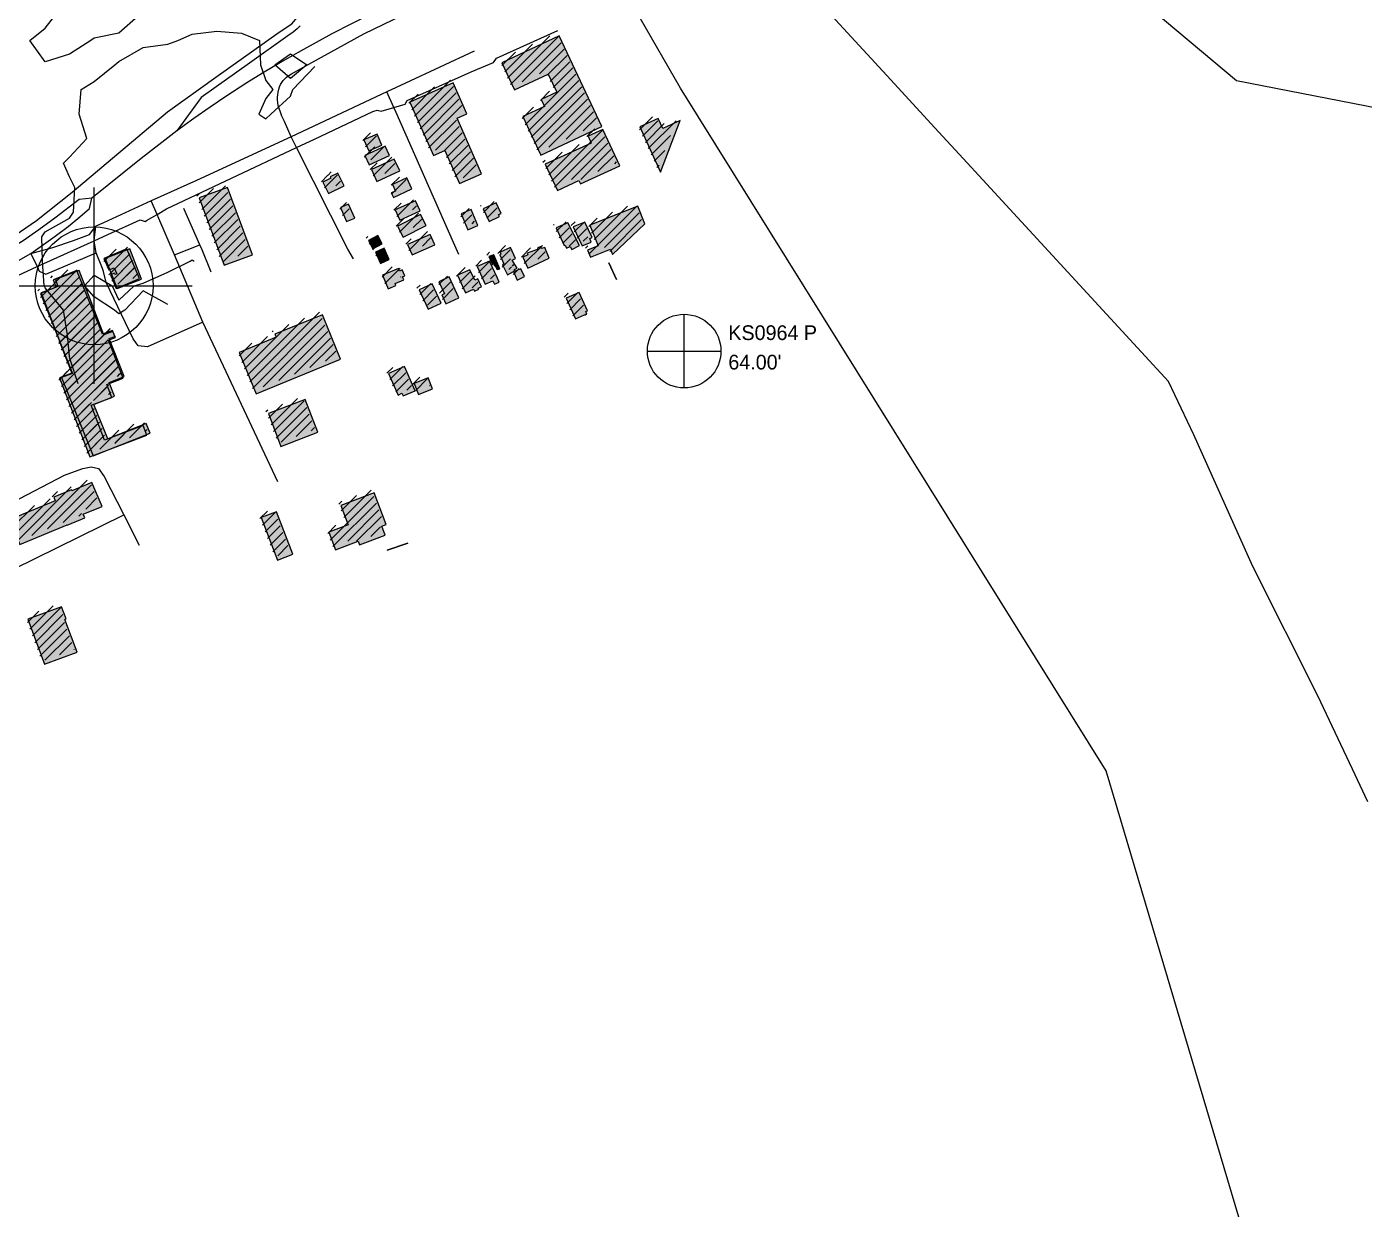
# Model space of a CAD drawing. Extents: x 6576311 to 6728256, y 2029764 to 2237541.
# Drawn here: x 6671656 to 6674927, y 2173607 to 2176499 of the extents above; entities that cross this region are included whole.
import ezdxf

# ---------------------------------------------------------------- set-up
doc = ezdxf.new("R2010")
doc.units = 21
for name, color, linetype in [('BENCHMARKS', 2, 'Continuous'), ('BM_LABELS', 2, 'Continuous'), ('BUILDINGS', 9, 'Continuous'), ('CL_LOCAL', 4, 'Continuous'), ('CL_MAJOR', 2, 'Continuous'), ('CL_TRAIL', 6, 'Continuous'), ('CONTOUR_MAJOR', 92, 'Continuous'), ('COUNTY_BOUNDARY', 40, 'Continuous'), ('PLSS_QQ', 8, 'Continuous')]:
    doc.layers.add(name, color=color, linetype=linetype)

msp = doc.modelspace()

# ---------------------------------------------------------------- hatches: boundary and pattern name
at = {"layer": 'BUILDINGS_HATCH'}
for points in [[(6672817.8, 2176410.8), (6672849, 2176344.4), (6672931.4, 2176382.8), (6672952.2, 2176338.6), (6672914.5, 2176321.1), (6672922.6, 2176303.8), (6672869.1, 2176278.9), (6672913.3, 2176184.8), (6673062.5, 2176254.4), (6672958.2, 2176476.3)], [(6672593, 2176314.7), (6672650.6, 2176184.2), (6672678.5, 2176196.4), (6672714.3, 2176115.2), (6672768.6, 2176139), (6672708.5, 2176275.3), (6672732.5, 2176285.8), (6672699.3, 2176361.2)], [(6672924.2, 2176162.4), (6672953.8, 2176098.7), (6673006.6, 2176123.1), (6673010.6, 2176114.6), (6673106.3, 2176158.8), (6673064.9, 2176247.8), (6673028.8, 2176231.2), (6673036.7, 2176214.3)], [(6673155.2, 2176253.9), (6673205.9, 2176142.8), (6673254.2, 2176269.4), (6673211.6, 2176250.1), (6673200.5, 2176274.4)], [(6672480.9, 2176222.3), (6672493, 2176194.9), (6672525, 2176208.9), (6672512.9, 2176236.4)], [(6672483.3, 2176183.9), (6672493.9, 2176161), (6672543, 2176183.5), (6672532.4, 2176206.4)], [(6672499.4, 2176149.5), (6672512.8, 2176120.7), (6672568.4, 2176146.2), (6672555, 2176175)], [(6672380.3, 2176118.8), (6672394.2, 2176090.7), (6672432.5, 2176109.4), (6672417, 2176141), (6672398.2, 2176131.8), (6672399.9, 2176128.4)], [(6672547.7, 2176092.2), (6672552.8, 2176081.3), (6672598, 2176102.2), (6672585.6, 2176128.9), (6672550.5, 2176112.7), (6672557.8, 2176096.8)], [(6672077.8, 2176080.2), (6672139, 2175915.9), (6672208.6, 2175941.3), (6672147.5, 2176106)], [(6672423.8, 2176056.7), (6672438.6, 2176022.4), (6672458.3, 2176030.8), (6672443.5, 2176065.1)], [(6672557.5, 2176050.7), (6672568.9, 2176026.1), (6672618.2, 2176048.7), (6672606.8, 2176073.3)], [(6672718.3, 2176040.9), (6672735.1, 2176002.1), (6672759.6, 2176012.6), (6672742.7, 2176051.5)], [(6672772.3, 2176053.4), (6672786.8, 2176022.6), (6672812.5, 2176034.6), (6672810.2, 2176039.4), (6672816.4, 2176042.3), (6672804.3, 2176068.3)], [(6673027.7, 2175952.8), (6673034.6, 2175935.4), (6673083.9, 2175954.5), (6673089, 2175941.8), (6673167.8, 2176016.8), (6673150.6, 2176060.1), (6673033.1, 2176013.7), (6673053.2, 2175963.1)], [(6672563, 2176011.1), (6672577, 2175984.1), (6672633.2, 2176013), (6672619.2, 2176040)], [(6672950.6, 2176007.1), (6672970.4, 2175963.6), (6672972.6, 2175964.9), (6672976.4, 2175957), (6672985.4, 2175961.4), (6672989.3, 2175954.3), (6673008, 2175963.9), (6672979.4, 2176019.1)], [(6672992.6, 2176009.7), (6673014.3, 2175962.7), (6673036.5, 2175972.2), (6673033.6, 2175980.7), (6673039.3, 2175983.4), (6673021.2, 2176021.2)], [(6672491.8, 2175976.2), (6672502.6, 2175955.7), (6672525.3, 2175967.6), (6672514.6, 2175988)], [(6672587.5, 2175965.9), (6672598.6, 2175941), (6672654.3, 2175965.7), (6672643.2, 2175990.6)], [(6671932, 2175883.3), (6671901.4, 2175955.6), (6671845, 2175932.1), (6671857.1, 2175904.1), (6671870.4, 2175909.6), (6671876.7, 2175894.7), (6671871.9, 2175892.9), (6671870.4, 2175895.8), (6671861.1, 2175892.1), (6671875.1, 2175859)], [(6671848.4, 2175932.1), (6671877.4, 2175858.3), (6671937.1, 2175881.5), (6671908.2, 2175955.3)], [(6672508.8, 2175947.3), (6672521.4, 2175920.1), (6672542.8, 2175929.9), (6672530.2, 2175957.1)], [(6672812.8, 2175941.2), (6672823.2, 2175918.6), (6672819.6, 2175916.7), (6672831.8, 2175891.7), (6672846.6, 2175899.9), (6672855.6, 2175879.4), (6672873.4, 2175887.8), (6672864.3, 2175907.1), (6672848.3, 2175900.3), (6672848.9, 2175905.2), (6672855.5, 2175908), (6672843.4, 2175928.3), (6672851.8, 2175932.4), (6672839.4, 2175958.7), (6672813.7, 2175947.4), (6672815.8, 2175942.8)], [(6672869.2, 2175935), (6672881.7, 2175908.4), (6672933.9, 2175933.2), (6672922.9, 2175959.1), (6672915.4, 2175956.5), (6672914.3, 2175961.6), (6672905.3, 2175958.4), (6672906.8, 2175954.6), (6672879.7, 2175944.8), (6672881.7, 2175940.9)], [(6672757.9, 2175912.5), (6672777.3, 2175869.4), (6672796.1, 2175877.7), (6672799.9, 2175869.1), (6672811.3, 2175874.2), (6672807.1, 2175883.6), (6672787.9, 2175925.9)], [(6672786.6, 2175936.6), (6672795.1, 2175917.3), (6672798.9, 2175918.7), (6672806.5, 2175905), (6672813.1, 2175906.5), (6672798.1, 2175941.3)], [(6671690, 2175846.6), (6671768.4, 2175651.2), (6671741.8, 2175640.7), (6671818.6, 2175449.3), (6671958.3, 2175504.9), (6671948.7, 2175528.8), (6671854.3, 2175491.1), (6671820.5, 2175575.2), (6671871.1, 2175595.4), (6671857.8, 2175628.5), (6671895, 2175643.3), (6671857.8, 2175736), (6671871.7, 2175741.6), (6671865.9, 2175756.1), (6671842, 2175746.6), (6671779.2, 2175902.9), (6671721.4, 2175879.8), (6671728.6, 2175861.9)], [(6671846.4, 2175488.1), (6671813.9, 2175573.2), (6671864.4, 2175592.4), (6671852.3, 2175623.6), (6671892.2, 2175639.1), (6671856.4, 2175732.2), (6671873.1, 2175738.8), (6671867.1, 2175753.7), (6671844.7, 2175745.2), (6671784.2, 2175903), (6671726.4, 2175880.9), (6671732.7, 2175863.9), (6671691.4, 2175848.4), (6671736.4, 2175730.9), (6671736.1, 2175730.9), (6671766.5, 2175652), (6671736.5, 2175640.6), (6671810.8, 2175446.8), (6671950.4, 2175499.9), (6671941.2, 2175523.9)], [(6672526.6, 2175891.5), (6672540.5, 2175858.1), (6672559.1, 2175865.8), (6672556.9, 2175871), (6672578.1, 2175879.7), (6672574.9, 2175887.3), (6672580.6, 2175889.7), (6672574.6, 2175903.9), (6672567.7, 2175901), (6672565.1, 2175907.4)], [(6672664.2, 2175875.2), (6672677.8, 2175845.9), (6672671.3, 2175842.9), (6672681.3, 2175821.5), (6672713, 2175836.1), (6672689.4, 2175886.8)], [(6672709.8, 2175891.4), (6672729.1, 2175847.9), (6672749, 2175856.7), (6672751, 2175852.1), (6672761.7, 2175856.8), (6672760.5, 2175859.6), (6672768.1, 2175863), (6672759.6, 2175882.2), (6672751.7, 2175878.8), (6672740.2, 2175904.7)], [(6672615.8, 2175855.6), (6672637.7, 2175808), (6672669.6, 2175822.6), (6672647.7, 2175870.1)], [(6672975, 2175834.8), (6672998.1, 2175784.2), (6673020.4, 2175794.3), (6673021.9, 2175793.5), (6673022.5, 2175795.8), (6673026, 2175796.3), (6673023.2, 2175802.5), (6673027.3, 2175804), (6673007.2, 2175848.8)], [(6672175.6, 2175702.2), (6672217.5, 2175601.2), (6672423.9, 2175685.8), (6672379.2, 2175794.1), (6672263.1, 2175746.7), (6672265.9, 2175739.4)], [(6672541, 2175650.7), (6672564.4, 2175598.2), (6672573.9, 2175602.4), (6672576.8, 2175595.9), (6672606, 2175608.8), (6672579.7, 2175667.8)], [(6672603.3, 2175626.2), (6672614.2, 2175599.5), (6672648.9, 2175613.6), (6672638, 2175640.3)], [(6672247.2, 2175552.8), (6672277.9, 2175472.5), (6672368.2, 2175507.1), (6672337.5, 2175587.1)], [(6671614.4, 2175292.8), (6671639.9, 2175232.3), (6671755.4, 2175280.5), (6671755.5, 2175280.2), (6671798.2, 2175298), (6671794.6, 2175306.5), (6671840.6, 2175325.7), (6671815.8, 2175384.5), (6671766.6, 2175363.9), (6671765.6, 2175366.2), (6671722.3, 2175348.2), (6671726, 2175339.3)], [(6672395, 2175263.2), (6672411.4, 2175219.9), (6672466.6, 2175240.9), (6672470.1, 2175232.2), (6672532.6, 2175255.8), (6672524.3, 2175277.6), (6672535.1, 2175281.7), (6672505.8, 2175358.7), (6672424.5, 2175328.2), (6672442.3, 2175280.9)], [(6672229.5, 2175298.6), (6672269.4, 2175194.6), (6672307.1, 2175208.9), (6672267.2, 2175312.9)], [(6671659, 2175049.8), (6671700, 2174939.7), (6671779.7, 2174969.1), (6671749.8, 2175049.5), (6671752.8, 2175050.6), (6671741.7, 2175080.3)]]:
    msp.add_hatch(color=251, dxfattribs=at).paths.add_polyline_path(points)
at = {"layer": 'BUILDINGS_SHADOW'}
h = msp.add_hatch(dxfattribs=at)
h.set_pattern_fill('ANSI31', scale=5)
h.paths.add_polyline_path([(6672811.1, 2176418.2), (6672842.3, 2176351.8), (6672924.6, 2176390.2), (6672945.4, 2176346), (6672907.7, 2176328.4), (6672915.8, 2176311.2), (6672862.3, 2176286.3), (6672906.6, 2176192.2), (6673055.8, 2176261.8), (6672951.5, 2176483.7)])
h = msp.add_hatch(dxfattribs=at)
h.set_pattern_fill('ANSI31', scale=5)
h.paths.add_polyline_path([(6672586.3, 2176322.1), (6672643.8, 2176191.6), (6672671.7, 2176203.8), (6672707.6, 2176122.6), (6672761.9, 2176146.4), (6672701.7, 2176282.6), (6672725.8, 2176293.2), (6672692.5, 2176368.6)])
h = msp.add_hatch(dxfattribs=at)
h.set_pattern_fill('ANSI31', scale=5)
h.paths.add_polyline_path([(6673148.5, 2176261.3), (6673199.1, 2176150.2), (6673247.5, 2176276.8), (6673204.8, 2176257.5), (6673193.8, 2176281.7)])
h = msp.add_hatch(dxfattribs=at)
h.set_pattern_fill('ANSI31', scale=5)
h.paths.add_polyline_path([(6672474.1, 2176229.7), (6672486.2, 2176202.3), (6672518.3, 2176216.3), (6672506.1, 2176243.7)])
h = msp.add_hatch(dxfattribs=at)
h.set_pattern_fill('ANSI31', scale=5)
h.paths.add_polyline_path([(6672917.4, 2176169.8), (6672947.1, 2176106), (6672999.9, 2176130.4), (6673003.8, 2176121.9), (6673099.6, 2176166.1), (6673058.1, 2176255.2), (6673022.1, 2176238.6), (6673029.9, 2176221.7)])
h = msp.add_hatch(dxfattribs=at)
h.set_pattern_fill('ANSI31', scale=5)
h.paths.add_polyline_path([(6672476.6, 2176191.3), (6672487.1, 2176168.4), (6672536.2, 2176190.9), (6672525.7, 2176213.7)])
h = msp.add_hatch(dxfattribs=at)
h.set_pattern_fill('ANSI31', scale=5)
h.paths.add_polyline_path([(6672492.7, 2176156.9), (6672506.1, 2176128.1), (6672561.6, 2176153.6), (6672548.3, 2176182.4)])
h = msp.add_hatch(dxfattribs=at)
h.set_pattern_fill('ANSI31', scale=5)
h.paths.add_polyline_path([(6672373.6, 2176126.2), (6672387.5, 2176098.1), (6672425.8, 2176116.8), (6672410.2, 2176148.4), (6672391.5, 2176139.2), (6672393.2, 2176135.8)])
h = msp.add_hatch(dxfattribs=at)
h.set_pattern_fill('ANSI31', scale=5)
h.paths.add_polyline_path([(6672071.1, 2176087.6), (6672132.2, 2175923.2), (6672201.9, 2175948.7), (6672140.7, 2176113.4)])
h = msp.add_hatch(dxfattribs=at)
h.set_pattern_fill('ANSI31', scale=5)
h.paths.add_polyline_path([(6672541, 2176099.6), (6672546, 2176088.7), (6672591.3, 2176109.6), (6672578.9, 2176136.2), (6672543.7, 2176120.1), (6672551.1, 2176104.2)])
h = msp.add_hatch(dxfattribs=at)
h.set_pattern_fill('ANSI31', scale=5)
h.paths.add_polyline_path([(6672550.8, 2176058), (6672562.1, 2176033.5), (6672611.4, 2176056.1), (6672600, 2176080.7)])
h = msp.add_hatch(dxfattribs=at)
h.set_pattern_fill('ANSI31', scale=5)
h.paths.add_polyline_path([(6672417, 2176064.1), (6672431.8, 2176029.7), (6672451.5, 2176038.2), (6672436.8, 2176072.5)])
h = msp.add_hatch(dxfattribs=at)
h.set_pattern_fill('ANSI31', scale=5)
h.paths.add_polyline_path([(6672556.3, 2176018.5), (6672570.2, 2175991.5), (6672626.4, 2176020.3), (6672612.4, 2176047.3)])
h = msp.add_hatch(dxfattribs=at)
h.set_pattern_fill('ANSI31', scale=5)
h.paths.add_polyline_path([(6672711.5, 2176048.3), (6672728.4, 2176009.5), (6672752.8, 2176020), (6672736, 2176058.8)])
h = msp.add_hatch(dxfattribs=at)
h.set_pattern_fill('ANSI31', scale=5)
h.paths.add_polyline_path([(6672765.6, 2176060.7), (6672780.1, 2176030), (6672805.8, 2176041.9), (6672803.5, 2176046.8), (6672809.7, 2176049.7), (6672797.5, 2176075.6)])
h = msp.add_hatch(dxfattribs=at)
h.set_pattern_fill('ANSI31', scale=5)
h.paths.add_polyline_path([(6673021, 2175960.2), (6673027.9, 2175942.7), (6673077.1, 2175961.9), (6673082.3, 2175949.2), (6673161.1, 2176024.2), (6673143.9, 2176067.4), (6673026.4, 2176021), (6673046.5, 2175970.5)])
h = msp.add_hatch(dxfattribs=at)
h.set_pattern_fill('ANSI31', scale=5)
h.paths.add_polyline_path([(6672943.8, 2176014.5), (6672963.7, 2175971), (6672965.9, 2175972.3), (6672969.7, 2175964.4), (6672978.7, 2175968.8), (6672982.6, 2175961.7), (6673001.2, 2175971.3), (6672972.6, 2176026.5)])
h = msp.add_hatch(dxfattribs=at)
h.set_pattern_fill('ANSI31', scale=5)
h.paths.add_polyline_path([(6672985.8, 2176017.1), (6673007.6, 2175970.1), (6673029.8, 2175979.6), (6673026.9, 2175988.1), (6673032.6, 2175990.8), (6673014.4, 2176028.5)])
h = msp.add_hatch(dxfattribs=at)
h.set_pattern_fill('ANSI31', scale=5)
h.paths.add_polyline_path([(6672485.1, 2175983.5), (6672495.8, 2175963.1), (6672518.6, 2175975), (6672507.9, 2175995.4)])
h = msp.add_hatch(dxfattribs=at)
h.set_pattern_fill('ANSI31', scale=5)
h.paths.add_polyline_path([(6672580.7, 2175973.2), (6672591.8, 2175948.4), (6672647.6, 2175973.1), (6672636.5, 2175997.9)])
h = msp.add_hatch(dxfattribs=at)
h.set_pattern_fill('ANSI31', scale=5)
h.paths.add_polyline_path([(6671925.3, 2175890.7), (6671894.6, 2175963), (6671838.3, 2175939.5), (6671850.3, 2175911.5), (6671863.6, 2175917), (6671869.9, 2175902.1), (6671865.1, 2175900.2), (6671863.7, 2175903.1), (6671854.3, 2175899.5), (6671868.4, 2175866.4)])
h = msp.add_hatch(dxfattribs=at)
h.set_pattern_fill('ANSI31', scale=5)
h.paths.add_polyline_path([(6671841.7, 2175939.5), (6671870.7, 2175865.7), (6671930.4, 2175888.9), (6671901.4, 2175962.7)])
h = msp.add_hatch(dxfattribs=at)
h.set_pattern_fill('ANSI31', scale=5)
h.paths.add_polyline_path([(6672502, 2175954.7), (6672514.6, 2175927.5), (6672536, 2175937.3), (6672523.4, 2175964.5)])
h = msp.add_hatch(dxfattribs=at)
h.set_pattern_fill('ANSI31', scale=5)
h.paths.add_polyline_path([(6672779.8, 2175944), (6672788.3, 2175924.7), (6672792.2, 2175926.1), (6672799.7, 2175912.4), (6672806.3, 2175913.9), (6672791.3, 2175948.7)])
h = msp.add_hatch(dxfattribs=at)
h.set_pattern_fill('ANSI31', scale=5)
h.paths.add_polyline_path([(6672806.1, 2175948.6), (6672816.4, 2175926), (6672812.8, 2175924.1), (6672825, 2175899.1), (6672839.9, 2175907.3), (6672848.9, 2175886.8), (6672866.7, 2175895.1), (6672857.5, 2175914.5), (6672841.5, 2175907.7), (6672842.1, 2175912.6), (6672848.7, 2175915.4), (6672836.7, 2175935.7), (6672845, 2175939.8), (6672832.7, 2175966.1), (6672806.9, 2175954.8), (6672809, 2175950.1)])
h = msp.add_hatch(dxfattribs=at)
h.set_pattern_fill('ANSI31', scale=5)
h.paths.add_polyline_path([(6672862.5, 2175942.4), (6672874.9, 2175915.8), (6672927.2, 2175940.6), (6672916.1, 2175966.5), (6672908.7, 2175963.9), (6672907.6, 2175969), (6672898.5, 2175965.8), (6672900, 2175962), (6672872.9, 2175952.1), (6672875, 2175948.2)])
h = msp.add_hatch(dxfattribs=at)
h.set_pattern_fill('ANSI31', scale=5)
h.paths.add_polyline_path([(6672751.1, 2175919.9), (6672770.6, 2175876.7), (6672789.3, 2175885.1), (6672793.2, 2175876.5), (6672804.6, 2175881.5), (6672800.3, 2175891), (6672781.2, 2175933.3)])
h = msp.add_hatch(dxfattribs=at)
h.set_pattern_fill('ANSI31', scale=5)
h.paths.add_polyline_path([(6671683.2, 2175854), (6671761.7, 2175658.6), (6671735.1, 2175648.1), (6671811.9, 2175456.7), (6671951.5, 2175512.3), (6671941.9, 2175536.1), (6671847.5, 2175498.5), (6671813.8, 2175582.6), (6671864.3, 2175602.8), (6671851, 2175635.8), (6671888.2, 2175650.7), (6671851, 2175743.4), (6671865, 2175748.9), (6671859.1, 2175763.5), (6671835.2, 2175754), (6671772.5, 2175910.3), (6671714.6, 2175887.2), (6671721.8, 2175869.3)])
h = msp.add_hatch(dxfattribs=at)
h.set_pattern_fill('ANSI31', scale=5)
h.paths.add_polyline_path([(6671839.6, 2175495.5), (6671807.2, 2175580.6), (6671857.6, 2175599.7), (6671845.6, 2175631), (6671885.5, 2175646.5), (6671849.6, 2175739.6), (6671866.3, 2175746.2), (6671860.3, 2175761.1), (6671837.9, 2175752.6), (6671777.4, 2175910.4), (6671719.7, 2175888.3), (6671726, 2175871.2), (6671684.6, 2175855.8), (6671729.7, 2175738.3), (6671729.4, 2175738.3), (6671759.8, 2175659.4), (6671729.8, 2175648), (6671804.1, 2175454.2), (6671943.7, 2175507.2), (6671934.5, 2175531.2)])
h = msp.add_hatch(dxfattribs=at)
h.set_pattern_fill('ANSI31', scale=5)
h.paths.add_polyline_path([(6672519.8, 2175898.9), (6672533.8, 2175865.5), (6672552.3, 2175873.2), (6672550.2, 2175878.3), (6672571.3, 2175887.1), (6672568.1, 2175894.7), (6672573.8, 2175897), (6672567.9, 2175911.3), (6672561, 2175908.4), (6672558.3, 2175914.8)])
h = msp.add_hatch(dxfattribs=at)
h.set_pattern_fill('ANSI31', scale=5)
h.paths.add_polyline_path([(6672657.4, 2175882.5), (6672671, 2175853.3), (6672664.5, 2175850.3), (6672674.5, 2175828.8), (6672706.3, 2175843.5), (6672682.6, 2175894.2)])
h = msp.add_hatch(dxfattribs=at)
h.set_pattern_fill('ANSI31', scale=5)
h.paths.add_polyline_path([(6672703.1, 2175898.7), (6672722.4, 2175855.3), (6672742.2, 2175864), (6672744.3, 2175859.5), (6672755, 2175864.2), (6672753.7, 2175867), (6672761.4, 2175870.4), (6672752.8, 2175889.6), (6672745, 2175886.1), (6672733.4, 2175912.1)])
h = msp.add_hatch(dxfattribs=at)
h.set_pattern_fill('ANSI31', scale=5)
h.paths.add_polyline_path([(6672609, 2175863), (6672630.9, 2175815.4), (6672662.8, 2175829.9), (6672640.9, 2175877.5)])
h = msp.add_hatch(dxfattribs=at)
h.set_pattern_fill('ANSI31', scale=5)
h.paths.add_polyline_path([(6672968.2, 2175842.2), (6672991.3, 2175791.6), (6673013.7, 2175801.6), (6673015.2, 2175800.8), (6673015.8, 2175803.1), (6673019.3, 2175803.7), (6673016.4, 2175809.9), (6673020.5, 2175811.4), (6673000.5, 2175856.2)])
h = msp.add_hatch(dxfattribs=at)
h.set_pattern_fill('ANSI31', scale=5)
h.paths.add_polyline_path([(6672168.9, 2175709.6), (6672210.7, 2175608.5), (6672417.1, 2175693.2), (6672372.4, 2175801.5), (6672256.3, 2175754), (6672259.2, 2175746.8)])
h = msp.add_hatch(dxfattribs=at)
h.set_pattern_fill('ANSI31', scale=5)
h.paths.add_polyline_path([(6672534.2, 2175658), (6672557.7, 2175605.5), (6672567.2, 2175609.7), (6672570, 2175603.3), (6672599.3, 2175616.2), (6672573, 2175675.2)])
h = msp.add_hatch(dxfattribs=at)
h.set_pattern_fill('ANSI31', scale=5)
h.paths.add_polyline_path([(6672596.5, 2175633.5), (6672607.5, 2175606.9), (6672642.2, 2175621), (6672631.2, 2175647.7)])
h = msp.add_hatch(dxfattribs=at)
h.set_pattern_fill('ANSI31', scale=5)
h.paths.add_polyline_path([(6672240.4, 2175560.2), (6672271.1, 2175479.9), (6672361.4, 2175514.5), (6672330.7, 2175594.5)])
h = msp.add_hatch(dxfattribs=at)
h.set_pattern_fill('ANSI31', scale=5)
h.paths.add_polyline_path([(6671607.7, 2175300.2), (6671633.1, 2175239.7), (6671748.7, 2175287.9), (6671748.8, 2175287.5), (6671791.4, 2175305.4), (6671787.9, 2175313.9), (6671833.8, 2175333), (6671809.1, 2175391.9), (6671759.8, 2175371.3), (6671758.9, 2175373.6), (6671715.6, 2175355.5), (6671719.3, 2175346.7)])
h = msp.add_hatch(dxfattribs=at)
h.set_pattern_fill('ANSI31', scale=5)
h.paths.add_polyline_path([(6672388.3, 2175270.6), (6672404.7, 2175227.3), (6672459.9, 2175248.3), (6672463.3, 2175239.6), (6672525.9, 2175263.2), (6672517.6, 2175285), (6672528.3, 2175289), (6672499.1, 2175366.1), (6672417.8, 2175335.5), (6672435.6, 2175288.3)])
h = msp.add_hatch(dxfattribs=at)
h.set_pattern_fill('ANSI31', scale=5)
h.paths.add_polyline_path([(6672222.8, 2175305.9), (6672262.7, 2175201.9), (6672300.3, 2175216.3), (6672260.4, 2175320.3)])
h = msp.add_hatch(dxfattribs=at)
h.set_pattern_fill('ANSI31', scale=5)
h.paths.add_polyline_path([(6671652.2, 2175057.1), (6671693.2, 2174947), (6671772.9, 2174976.5), (6671743, 2175056.9), (6671746, 2175058), (6671735, 2175087.7)])

# ---------------------------------------------------------------- linework, layer by layer
at = {"layer": 'BENCHMARKS'}
for p, q in [((6673263.9, 2175615.6, 64), (6673263.9, 2175795.6, 64)), ((6673173.9, 2175705.6, 64), (6673353.9, 2175705.6, 64))]:
    msp.add_line(p, q, dxfattribs=at)
msp.add_circle((6673263.9, 2175705.6, 64), 90, dxfattribs=at)
at = {"layer": 'BUILDINGS'}
for points in [[(6672817.8, 2176410.8), (6672849, 2176344.4), (6672931.4, 2176382.8), (6672952.2, 2176338.6), (6672914.5, 2176321.1), (6672922.6, 2176303.8), (6672869.1, 2176278.9), (6672913.3, 2176184.8), (6673062.5, 2176254.4), (6672958.2, 2176476.3), (6672817.8, 2176410.8)], [(6672593, 2176314.7), (6672650.6, 2176184.2), (6672678.5, 2176196.4), (6672714.3, 2176115.2), (6672768.6, 2176139), (6672708.5, 2176275.3), (6672732.5, 2176285.8), (6672699.3, 2176361.2), (6672593, 2176314.7)], [(6672924.2, 2176162.4), (6672953.8, 2176098.7), (6673006.6, 2176123.1), (6673010.6, 2176114.6), (6673106.3, 2176158.8), (6673064.9, 2176247.8), (6673028.8, 2176231.2), (6673036.7, 2176214.3), (6672924.2, 2176162.4)], [(6673155.2, 2176253.9), (6673205.9, 2176142.8), (6673254.2, 2176269.4), (6673211.6, 2176250.1), (6673200.5, 2176274.4), (6673155.2, 2176253.9)], [(6672480.9, 2176222.3), (6672493, 2176194.9), (6672525, 2176208.9), (6672512.9, 2176236.4), (6672480.9, 2176222.3)], [(6672483.3, 2176183.9), (6672493.9, 2176161), (6672543, 2176183.5), (6672532.4, 2176206.4), (6672483.3, 2176183.9)], [(6672499.4, 2176149.5), (6672512.8, 2176120.7), (6672568.4, 2176146.2), (6672555, 2176175), (6672499.4, 2176149.5)], [(6672380.3, 2176118.8), (6672394.2, 2176090.7), (6672432.5, 2176109.4), (6672417, 2176141), (6672398.2, 2176131.8), (6672399.9, 2176128.4), (6672380.3, 2176118.8)], [(6672547.7, 2176092.2), (6672552.8, 2176081.3), (6672598, 2176102.2), (6672585.6, 2176128.9), (6672550.5, 2176112.7), (6672557.8, 2176096.8), (6672547.7, 2176092.2)], [(6672077.8, 2176080.2), (6672139, 2175915.9), (6672208.6, 2175941.3), (6672147.5, 2176106), (6672077.8, 2176080.2)], [(6672423.8, 2176056.7), (6672438.6, 2176022.4), (6672458.3, 2176030.8), (6672443.5, 2176065.1), (6672423.8, 2176056.7)], [(6672557.5, 2176050.7), (6672568.9, 2176026.1), (6672618.2, 2176048.7), (6672606.8, 2176073.3), (6672557.5, 2176050.7)], [(6672718.3, 2176040.9), (6672735.1, 2176002.1), (6672759.6, 2176012.6), (6672742.7, 2176051.5), (6672718.3, 2176040.9)], [(6672772.3, 2176053.4), (6672786.8, 2176022.6), (6672812.5, 2176034.6), (6672810.2, 2176039.4), (6672816.4, 2176042.3), (6672804.3, 2176068.3), (6672772.3, 2176053.4)], [(6673027.7, 2175952.8), (6673034.6, 2175935.4), (6673083.9, 2175954.5), (6673089, 2175941.8), (6673167.8, 2176016.8), (6673150.6, 2176060.1), (6673033.1, 2176013.7), (6673053.2, 2175963.1), (6673027.7, 2175952.8)], [(6672563, 2176011.1), (6672577, 2175984.1), (6672633.2, 2176013), (6672619.2, 2176040), (6672563, 2176011.1)], [(6672950.6, 2176007.1), (6672970.4, 2175963.6), (6672972.6, 2175964.9), (6672976.4, 2175957), (6672985.4, 2175961.4), (6672989.3, 2175954.3), (6673008, 2175963.9), (6672979.4, 2176019.1), (6672950.6, 2176007.1)], [(6672992.6, 2176009.7), (6673014.3, 2175962.7), (6673036.5, 2175972.2), (6673033.6, 2175980.7), (6673039.3, 2175983.4), (6673021.2, 2176021.2), (6672992.6, 2176009.7)], [(6672491.8, 2175976.2), (6672502.6, 2175955.7), (6672525.3, 2175967.6), (6672514.6, 2175988), (6672491.8, 2175976.2)], [(6672587.5, 2175965.9), (6672598.6, 2175941), (6672654.3, 2175965.7), (6672643.2, 2175990.6), (6672587.5, 2175965.9)], [(6671932, 2175883.3), (6671901.4, 2175955.6), (6671845, 2175932.1), (6671857.1, 2175904.1), (6671870.4, 2175909.6), (6671876.7, 2175894.7), (6671871.9, 2175892.9), (6671870.4, 2175895.8), (6671861.1, 2175892.1), (6671875.1, 2175859), (6671932, 2175883.3)], [(6671848.4, 2175932.1), (6671877.4, 2175858.3), (6671937.1, 2175881.5), (6671908.2, 2175955.3), (6671848.4, 2175932.1)], [(6672508.8, 2175947.3), (6672521.4, 2175920.1), (6672542.8, 2175929.9), (6672530.2, 2175957.1), (6672508.8, 2175947.3)], [(6672812.8, 2175941.2), (6672823.2, 2175918.6), (6672819.6, 2175916.7), (6672831.8, 2175891.7), (6672846.6, 2175899.9), (6672855.6, 2175879.4), (6672873.4, 2175887.8), (6672864.3, 2175907.1), (6672848.3, 2175900.3), (6672848.9, 2175905.2), (6672855.5, 2175908), (6672843.4, 2175928.3), (6672851.8, 2175932.4), (6672839.4, 2175958.7), (6672813.7, 2175947.4), (6672815.8, 2175942.8), (6672812.8, 2175941.2)], [(6672869.2, 2175935), (6672881.7, 2175908.4), (6672933.9, 2175933.2), (6672922.9, 2175959.1), (6672915.4, 2175956.5), (6672914.3, 2175961.6), (6672905.3, 2175958.4), (6672906.8, 2175954.6), (6672879.7, 2175944.8), (6672881.7, 2175940.9), (6672869.2, 2175935)], [(6672757.9, 2175912.5), (6672777.3, 2175869.4), (6672796.1, 2175877.7), (6672799.9, 2175869.1), (6672811.3, 2175874.2), (6672807.1, 2175883.6), (6672787.9, 2175925.9), (6672757.9, 2175912.5)], [(6672786.6, 2175936.6), (6672795.1, 2175917.3), (6672798.9, 2175918.7), (6672806.5, 2175905), (6672813.1, 2175906.5), (6672798.1, 2175941.3), (6672786.6, 2175936.6)], [(6673079.9, 2175921.1), (6673098.3, 2175880.7), (6673079.9, 2175921.1)], [(6671690, 2175846.6), (6671768.4, 2175651.2), (6671741.8, 2175640.7), (6671818.6, 2175449.3), (6671958.3, 2175504.9), (6671948.7, 2175528.8), (6671854.3, 2175491.1), (6671820.5, 2175575.2), (6671871.1, 2175595.4), (6671857.8, 2175628.5), (6671895, 2175643.3), (6671857.8, 2175736), (6671871.7, 2175741.6), (6671865.9, 2175756.1), (6671842, 2175746.6), (6671779.2, 2175902.9), (6671721.4, 2175879.8), (6671728.6, 2175861.9), (6671690, 2175846.6)], [(6671846.4, 2175488.1), (6671813.9, 2175573.2), (6671864.4, 2175592.4), (6671852.3, 2175623.6), (6671892.2, 2175639.1), (6671856.4, 2175732.2), (6671873.1, 2175738.8), (6671867.1, 2175753.7), (6671844.7, 2175745.2), (6671784.2, 2175903), (6671726.4, 2175880.9), (6671732.7, 2175863.9), (6671691.4, 2175848.4), (6671736.4, 2175730.9), (6671736.1, 2175730.9), (6671766.5, 2175652), (6671736.5, 2175640.6), (6671810.8, 2175446.8), (6671950.4, 2175499.9), (6671941.2, 2175523.9), (6671846.4, 2175488.1)], [(6672526.6, 2175891.5), (6672540.5, 2175858.1), (6672559.1, 2175865.8), (6672556.9, 2175871), (6672578.1, 2175879.7), (6672574.9, 2175887.3), (6672580.6, 2175889.7), (6672574.6, 2175903.9), (6672567.7, 2175901), (6672565.1, 2175907.4), (6672526.6, 2175891.5)], [(6672664.2, 2175875.2), (6672677.8, 2175845.9), (6672671.3, 2175842.9), (6672681.3, 2175821.5), (6672713, 2175836.1), (6672689.4, 2175886.8), (6672664.2, 2175875.2)], [(6672709.8, 2175891.4), (6672729.1, 2175847.9), (6672749, 2175856.7), (6672751, 2175852.1), (6672761.7, 2175856.8), (6672760.5, 2175859.6), (6672768.1, 2175863), (6672759.6, 2175882.2), (6672751.7, 2175878.8), (6672740.2, 2175904.7), (6672709.8, 2175891.4)], [(6672615.8, 2175855.6), (6672637.7, 2175808), (6672669.6, 2175822.6), (6672647.7, 2175870.1), (6672615.8, 2175855.6)], [(6672975, 2175834.8), (6672998.1, 2175784.2), (6673020.4, 2175794.3), (6673021.9, 2175793.5), (6673022.5, 2175795.8), (6673026, 2175796.3), (6673023.2, 2175802.5), (6673027.3, 2175804), (6673007.2, 2175848.8), (6672975, 2175834.8)], [(6672175.6, 2175702.2), (6672217.5, 2175601.2), (6672423.9, 2175685.8), (6672379.2, 2175794.1), (6672263.1, 2175746.7), (6672265.9, 2175739.4), (6672175.6, 2175702.2)], [(6672541, 2175650.7), (6672564.4, 2175598.2), (6672573.9, 2175602.4), (6672576.8, 2175595.9), (6672606, 2175608.8), (6672579.7, 2175667.8), (6672541, 2175650.7)], [(6672603.3, 2175626.2), (6672614.2, 2175599.5), (6672648.9, 2175613.6), (6672638, 2175640.3), (6672603.3, 2175626.2)], [(6672247.2, 2175552.8), (6672277.9, 2175472.5), (6672368.2, 2175507.1), (6672337.5, 2175587.1), (6672247.2, 2175552.8)], [(6671614.4, 2175292.8), (6671639.9, 2175232.3), (6671755.4, 2175280.5), (6671755.5, 2175280.2), (6671798.2, 2175298), (6671794.6, 2175306.5), (6671840.6, 2175325.7), (6671815.8, 2175384.5), (6671766.6, 2175363.9), (6671765.6, 2175366.2), (6671722.3, 2175348.2), (6671726, 2175339.3), (6671614.4, 2175292.8)], [(6672395, 2175263.2), (6672411.4, 2175219.9), (6672466.6, 2175240.9), (6672470.1, 2175232.2), (6672532.6, 2175255.8), (6672524.3, 2175277.6), (6672535.1, 2175281.7), (6672505.8, 2175358.7), (6672424.5, 2175328.2), (6672442.3, 2175280.9), (6672395, 2175263.2)], [(6672229.5, 2175298.6), (6672269.4, 2175194.6), (6672307.1, 2175208.9), (6672267.2, 2175312.9), (6672229.5, 2175298.6)], [(6672537.9, 2175218.7), (6672588.3, 2175236), (6672537.9, 2175218.7)], [(6671659, 2175049.8), (6671700, 2174939.7), (6671779.7, 2174969.1), (6671749.8, 2175049.5), (6671752.8, 2175050.6), (6671741.7, 2175080.3), (6671659, 2175049.8)]]:
    msp.add_lwpolyline(points, close=True, dxfattribs=at)
at = {"layer": 'CL_LOCAL'}
for points in [[(6672712.8, 2175941.9), (6672699.9, 2175971.3), (6672559.9, 2176289.1), (6672553.6, 2176301.5), (6672536.6, 2176339.3)], [(6672455.2, 2175931.2), (6672441.9, 2175954.6), (6672316.4, 2176203.1), (6672303.1, 2176229.4)], [(6672270.7, 2175386.3), (6672086.9, 2175776.7), (6672017.3, 2175940.9), (6671979.8, 2176029.6), (6671975.4, 2176040), (6671960.7, 2176072.8)], [(6672107.7, 2175898.5), (6672085, 2175953.6), (6672079.3, 2175965.8), (6672040.9, 2176054.5)], [(6671841.6, 2175907.9), (6671826.5, 2175946), (6671821.2, 2175975.5), (6671825.5, 2176011.2)], [(6672017.3, 2175940.9), (6672079.3, 2175965.8)], [(6671666.7, 2175943.9), (6671681.6, 2175912.4), (6671687, 2175901.1), (6671703.2, 2175893.6), (6671826.5, 2175946)], [(6671929, 2175718.2), (6671922.9, 2175726.9), (6671916.8, 2175735.6), (6671850.8, 2175873.2), (6671844.5, 2175900.4), (6671841.6, 2175907.9)], [(6672086.9, 2175776.7), (6671951.8, 2175716), (6671929, 2175718.2)], [(6671547.6, 2175295.2), (6671620.6, 2175335.2), (6671748.7, 2175402), (6671773.1, 2175410.8), (6671793.3, 2175418.7), (6671813.9, 2175422.4), (6671831.6, 2175418.5), (6671845.8, 2175398.7), (6671893.6, 2175305.1)], [(6671480.6, 2175271.6), (6671506.4, 2175290), (6671536.4, 2175311.5), (6671547.6, 2175295.2), (6671623.7, 2175172.6), (6671893.6, 2175305.1), (6671931, 2175231.4)]]:
    msp.add_lwpolyline(points, dxfattribs=at)
at = {"layer": 'CL_MAJOR'}
for points in [[(6672304.1, 2176383.7), (6672353.2, 2176411), (6672480.3, 2176481.7), (6672673.2, 2176575.3)], [(6672497, 2176529.1), (6672450.6, 2176506.1), (6672402.1, 2176481.2), (6672333.3, 2176442.8), (6672280.6, 2176413.4), (6672233.1, 2176385.1), (6672194.4, 2176361.5), (6672143.2, 2176327.9), (6672105, 2176302.1), (6672064.7, 2176274.3), (6672023.5, 2176244.1)], [(6672325.1, 2176500.7), (6672317.4, 2176493.6), (6672307.6, 2176485.5), (6672295.1, 2176476.5), (6672200.9, 2176409.6), (6672083.1, 2176325.8), (6672023.5, 2176244.1)], [(6672750.2, 2176439), (6672582.8, 2176360.9)], [(6672303.1, 2176229.4), (6672286.5, 2176267.2), (6672280.5, 2176279.9), (6672276.6, 2176289.6), (6672273.3, 2176299.1), (6672271.4, 2176306.3), (6672270, 2176313.8), (6672269.5, 2176319.7), (6672269.3, 2176326.4), (6672270, 2176332.5), (6672270.9, 2176339.1), (6672272.4, 2176345.8), (6672274.4, 2176351.9), (6672276.8, 2176357.3), (6672279.8, 2176362.2), (6672283.5, 2176367.1), (6672287.8, 2176371.5), (6672291.8, 2176375.3), (6672297.2, 2176379.3), (6672304.1, 2176383.7)], [(6672582.8, 2176360.9), (6672536.6, 2176339.3)], [(6672536.6, 2176339.3), (6672303.1, 2176229.4)], [(6672023.5, 2176244.1), (6671979.4, 2176210.3), (6671936.3, 2176176.5), (6671815.2, 2176079.6)], [(6672303.1, 2176229.4), (6672071.1, 2176123)], [(6672071.1, 2176123), (6671960.7, 2176072.8)], [(6671815.2, 2176079.6), (6671784.8, 2176076), (6671725.1, 2176030.8), (6671685.7, 2176002.4), (6671647.3, 2175975.6), (6671606.8, 2175951.1), (6671562.8, 2175926.7), (6671515.1, 2175901.5), (6671505.3, 2175877.9)], [(6671666.7, 2175943.9), (6671697.4, 2175965.9), (6671726.1, 2175986.3), (6671757.3, 2176010.1), (6671786.3, 2176033.7), (6671809.9, 2176054.1), (6671815.2, 2176079.6)], [(6671960.7, 2176072.8), (6671844, 2176019.4), (6671825.5, 2176011.2)], [(6671666.7, 2175943.9), (6671720.3, 2175959), (6671771, 2175976.4), (6671810.1, 2175991), (6671825.5, 2176011.2)], [(6671505.3, 2175877.9), (6671532.4, 2175869.9), (6671587, 2175898.6), (6671630.6, 2175923.5), (6671666.7, 2175943.9)]]:
    msp.add_lwpolyline(points, dxfattribs=at)
at = {"layer": 'CL_TRAIL'}
for points in [[(6671590.3, 2175963.6), (6671680.2, 2176025.1), (6671767.5, 2176094.3), (6672000.7, 2176290.7), (6672118.9, 2176375.6), (6672273.6, 2176485.6), (6672304.2, 2176505.9), (6672332.7, 2176538.5), (6672350.9, 2176572.3), (6672364.5, 2176609.9), (6672383.1, 2176693.5), (6672393.4, 2176734), (6672431.8, 2176784.2), (6672492, 2176836.7), (6672494.2, 2176849.4), (6672492.4, 2176858.1), (6672470.9, 2176900), (6672425.7, 2176988.5)], [(6672797.8, 2176411.5), (6672805.1, 2176421.8), (6672955.3, 2176489.2)], [(6672743.2, 2176388.2), (6672768.6, 2176399), (6672797.8, 2176411.5)], [(6672581.6, 2176309.6), (6672586.5, 2176318.5), (6672743.2, 2176388.2)], [(6672523.3, 2176292.7), (6672553.6, 2176301.5), (6672581.6, 2176309.6)], [(6671998.4, 2176053.3), (6672316.4, 2176203.1), (6672360.1, 2176223.5), (6672502.4, 2176291.2), (6672513.1, 2176294.8), (6672523.3, 2176292.7)], [(6671949.3, 2176025), (6671975.4, 2176040), (6671998.4, 2176053.3)], [(6671276.9, 2175722.7), (6671288.7, 2175729.7), (6671681.6, 2175912.4), (6671821.2, 2175975.5), (6671855, 2175990.8), (6671933.5, 2176026.9), (6671945.6, 2176022.6), (6671949.3, 2176025)]]:
    msp.add_lwpolyline(points, dxfattribs=at)
at = {"layer": 'CONTOUR_MAJOR', "elevation": 55}
for points in [[(6671812.8, 2176465.3), (6671761.2, 2176431.3), (6671701.2, 2176412.7), (6671664.3, 2176465.3), (6671701.2, 2176494.9), (6671725.5, 2176525.3)], [(6671929.8, 2176525.3), (6671881.2, 2176483.1), (6671821.2, 2176470.5), (6671812.8, 2176465.3)], [(6671781.9, 2175625.3), (6671762.9, 2175685.3), (6671761.2, 2175692.4), (6671755.9, 2175745.3), (6671746.2, 2175805.3), (6671701.2, 2175860.3), (6671698.8, 2175865.3), (6671694.6, 2175925.3), (6671693.6, 2175985.3), (6671701.2, 2175997.3), (6671761.2, 2176030.7), (6671770.9, 2176045.3), (6671774.3, 2176105.3), (6671761.2, 2176131.6), (6671746.6, 2176165.3), (6671761.2, 2176179.7), (6671803, 2176225.3), (6671784.6, 2176285.3), (6671789.4, 2176345.3), (6671821.2, 2176365.2), (6671872.2, 2176405.3), (6671881.2, 2176414), (6671941.2, 2176447.7), (6672001.2, 2176456.2), (6672025.5, 2176465.3), (6672061.2, 2176480.9), (6672121.2, 2176487.8), (6672181.2, 2176483), (6672225.9, 2176465.3), (6672228.3, 2176405.3), (6672241.2, 2176367), (6672258.2, 2176345.3), (6672241.2, 2176323.6), (6672223.8, 2176285.3), (6672241.2, 2176273.9), (6672253.5, 2176285.3), (6672301.2, 2176329.2), (6672307, 2176345.3), (6672361.2, 2176401.7)], [(6672301.2, 2176372.4), (6672263.1, 2176405.3), (6672301.2, 2176432.6), (6672341.2, 2176405.3), (6672301.2, 2176372.4)], [(6672001.2, 2175819.9), (6671941.2, 2175852.6), (6671896.2, 2175805.3), (6671881.2, 2175796.9), (6671870.9, 2175805.3), (6671821.2, 2175838.4), (6671797.7, 2175865.3), (6671821.2, 2175890.9), (6671865.6, 2175865.3), (6671881.2, 2175830.5), (6671919.1, 2175865.3), (6671941.2, 2175871.9), (6672001.2, 2175898.2), (6672056.1, 2175925.3), (6672061.2, 2175928.5), (6672065.4, 2175925.3)]]:
    msp.add_lwpolyline(points, dxfattribs=at)
at = {"layer": 'COUNTY_BOUNDARY'}
msp.add_lwpolyline([(6674935.7, 2174603.7), (6674898.2, 2174683), (6674855.8, 2174772.7), (6674813.2, 2174862.9), (6674654.1, 2175179), (6674509.7, 2175501.1), (6674448.5, 2175631.6), (6673965.4, 2176155), (6673867.1, 2176262), (6673768.8, 2176369), (6673624, 2176526.5)], dxfattribs=at)
at = {"layer": 'IMG_ALIGN_FAR'}
for p, q in [((6671821.2, 2175625.3, 45.4), (6671821.2, 2176105.3, 45.4)), ((6671581.2, 2175865.3, 45.4), (6672061.2, 2175865.3, 45.4))]:
    msp.add_line(p, q, dxfattribs=at)
msp.add_circle((6671821.2, 2175865.3, 45.4), 144, dxfattribs=at)
at = {"layer": 'PLSS_QQ'}
for points in [[(6672865.2, 2166923.7), (6673796, 2168946.4), (6673876.4, 2169850.7), (6674387.3, 2171637.5), (6674698.5, 2173324.1), (6674295.6, 2174678.8), (6673254.7, 2176348.3), (6672958.8, 2176863.2), (6672454.3, 2177295.8), (6672149.3, 2177952.8), (6672045.3, 2179341.2), (6671891.7, 2180472.5), (6671926.1, 2183164.3)], [(6672865.2, 2166923.7), (6673796, 2168946.4), (6673876.4, 2169850.7), (6674387.3, 2171637.5), (6674698.5, 2173324.1), (6674295.6, 2174678.8), (6673254.7, 2176348.3), (6672958.8, 2176863.2), (6672454.3, 2177295.8), (6672149.3, 2177952.8), (6672045.3, 2179341.2), (6671891.7, 2180472.5), (6671926.1, 2183164.3)], [(6673143.3, 2180650.9), (6672657.8, 2180214.6), (6672929.1, 2177780.9), (6674614.5, 2176367.6), (6676170.4, 2176064.4), (6677498.6, 2175870.5), (6678210.9, 2175818.9), (6679147.8, 2175825.2), (6679904.3, 2175573.9), (6680294.1, 2175981.8), (6680973, 2176168.2), (6681129.3, 2176119.8)]]:
    msp.add_lwpolyline(points, dxfattribs=at)

# ---------------------------------------------------------------- texts
at = {"layer": 'BM_LABELS'}
for s, p in [('KS0964 P', (6673371.9, 2175732.6, 64)), ("64.00'", (6673371.9, 2175660.6, 64))]:
    msp.add_text(s, height=36, dxfattribs=at).set_placement(p)

doc.saveas('drawing.dxf')
